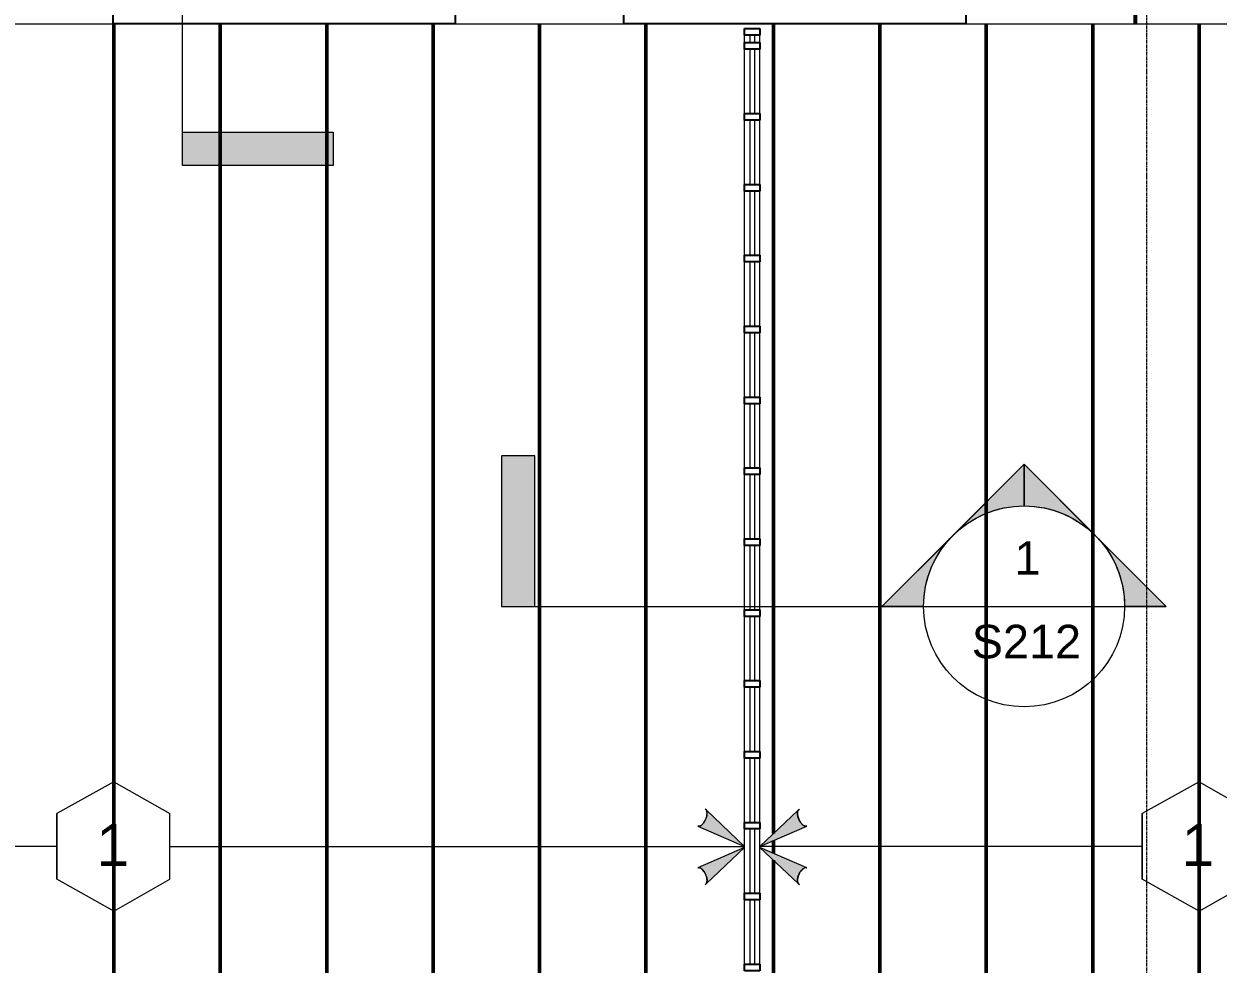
# Model space of a CAD drawing. Header units: inches. Extents: x -4036 to -1914, y 2 to 12338.
# Drawn here: x -3080.6 to -2811.2, y 10602.3 to 10814.5 of the extents above; entities that cross this region are included whole.
import ezdxf

# ---------------------------------------------------------------- set-up
doc = ezdxf.new("R2010")
doc.units = ezdxf.units.IN
doc.header["$MEASUREMENT"] = 0
doc.linetypes.add('Línea de rejilla', pattern=[0.875, 0.5, -0.125, 0.125, -0.125])
for name, color, linetype, lineweight in [('A-ANNO-NOTE', 131, 'Continuous', 9), ('A-DETL-GENF', 92, 'Continuous', 9), ('A-GLAZ-CURT', 52, 'Continuous', 9), ('A-GLAZ-CWMG', 51, 'Continuous', 9), ('G-ANNO-SYMB', 111, 'Continuous', 9), ('I-WALL', 2, 'Continuous', 9), ('S-BEAM', 12, 'Continuous', 9), ('S-BEAM-ANLY', 10, 'Continuous', 50), ('S-GRID', 1, 'Continuous', 9)]:
    doc.layers.add(name, color=color, linetype=linetype, lineweight=lineweight)
doc.styles.add('Arial', font='arial.ttf', dxfattribs={"height": 9.448819})
doc.styles.add('Arial_2', font='arial.ttf', dxfattribs={"height": 7.559055})

# ---------------------------------------------------------------- blocks, each defined once
blk = doc.blocks.new('Rectangular Mullion - 3 1_2_-841388-FRAMING PLAN - 2ND FLOOR')
at = {"layer": 'A-GLAZ-CWMG'}
for p, q in [((-2918.07, 10810.29), (-2918.07, 10811.99)), ((-2914.57, 10810.29), (-2914.57, 10811.99))]:
    blk.add_line(p, q, dxfattribs=at)
blk = doc.blocks.new('Rectangular Mullion - 3 1_2_-735869-FRAMING PLAN - 2ND FLOOR')
at = {"layer": 'A-GLAZ-CWMG', "lineweight": 25}
for p, q in [((0, 1.75), (-1.5, 1.75)), ((-1.5, 1.75), (-1.5, -1.75)), ((0, -1.75), (0, 1.75)), ((-1.5, -1.75), (0, -1.75))]:
    blk.add_line(p, q, dxfattribs=at)
blk = doc.blocks.new('System Panel - PlyWood-764936-FRAMING PLAN - 2ND FLOOR')
at = {"layer": 'A-GLAZ-CURT', "lineweight": 18}
for p, q in [((-7.25, -0.5), (-7.25, 0.5)), ((-7.25, 0.5), (7.25, 0.5)), ((7.25, 0.5), (7.25, -0.5)), ((7.25, -0.5), (-7.25, -0.5))]:
    blk.add_line(p, q, dxfattribs=at)
blk = doc.blocks.new('System Panel - PlyWood-1273554-FRAMING PLAN - 2ND FLOOR')
at = {"layer": 'A-GLAZ-CURT', "lineweight": 18}
for p, q in [((-0.85, -0.5), (-0.85, 0.5)), ((-0.85, 0.5), (0.85, 0.5)), ((0.85, 0.5), (0.85, -0.5)), ((0.85, -0.5), (-0.85, -0.5))]:
    blk.add_line(p, q, dxfattribs=at)
blk = doc.blocks.new('Rectangular Mullion - 3 1_2_-735841-FRAMING PLAN - 2ND FLOOR')
at = {"layer": 'A-GLAZ-CWMG'}
for p, q in [((-3206.07, 10485.26), (-3206.07, 10499.76)), ((-3202.57, 10485.26), (-3202.57, 10499.76))]:
    blk.add_line(p, q, dxfattribs=at)
blk = doc.blocks.new('Rectangular Mullion - 3 1_2_-735844-FRAMING PLAN - 2ND FLOOR')
at = {"layer": 'A-GLAZ-CWMG', "lineweight": 25}
for p, q in [((0.75, 1.75), (-0.75, 1.75)), ((-0.75, 1.75), (-0.75, -1.75)), ((0.75, -1.75), (0.75, 1.75)), ((-0.75, -1.75), (0.75, -1.75))]:
    blk.add_line(p, q, dxfattribs=at)
blk = doc.blocks.new('TRUSS - 22_-V64-FRAMING PLAN - 2ND FLOOR')
at = {"layer": 'S-BEAM'}
for p, q in [((155.0125, 0), (-183.9375, 0)), ((183.6625, 0), (160.5125, 0))]:
    blk.add_line(p, q, dxfattribs=at)
blk = doc.blocks.new('TRUSS - 22_-V63-FRAMING PLAN - 2ND FLOOR')
at = {"layer": 'S-BEAM'}
for p, q in [((164.0125, 0), (-192.9375, 0)), ((192.6625, 0), (169.5125, 0))]:
    blk.add_line(p, q, dxfattribs=at)
blk = doc.blocks.new('TRUSS - 22_-V65-FRAMING PLAN - 2ND FLOOR')
at = {"layer": 'S-BEAM'}
for p, q in [((-24.6, 0), (-192.8, 0)), ((-20.15, 0), (-23.04, 0)), ((164.15, 0), (-18.58, 0)), ((192.8, 0), (169.65, 0))]:
    blk.add_line(p, q, dxfattribs=at)
blk = doc.blocks.new('TRUSS - 22_-V51-FRAMING PLAN - 2ND FLOOR')
at = {"layer": 'S-BEAM'}
for p, q in [((164.15, 0), (-192.8, 0)), ((192.8, 0), (169.65, 0))]:
    blk.add_line(p, q, dxfattribs=at)
blk = doc.blocks.new('TRUSSES - TRUSSES-V115-FRAMING PLAN - 2ND FLOOR')
at = {"layer": 'A-DETL-GENF'}
h = blk.add_hatch(color=256, dxfattribs=at)
h.paths.add_polyline_path([(-90.45, 8.4), (-99.05, 0.23), (-88.69, 4.79), (-88.9, 4.81), (-89.13, 4.9), (-89.36, 5.06), (-89.82, 5.53), (-90.21, 6.17), (-90.48, 6.89), (-90.6, 7.59), (-90.54, 8.17)], flags=0)
h.paths.add_polyline_path([(-99.05, 0), (-90.45, -8.17), (-90.54, -7.95), (-90.59, -7.68), (-90.56, -7.02), (-90.36, -6.3), (-90.03, -5.61), (-89.6, -5.04), (-89.13, -4.68), (-88.9, -4.59), (-88.69, -4.56), (-88.5, -4.6), (-96.3, -1.2)], flags=0)
h = blk.add_hatch(color=256, dxfattribs=at)
h.paths.add_polyline_path([(90.45, 8.4), (90.54, 8.17), (90.59, 7.9), (90.56, 7.25), (90.36, 6.53), (90.03, 5.84), (89.6, 5.27), (89.13, 4.9), (88.9, 4.81), (88.69, 4.79), (88.5, 4.83), (99.05, 0.23), (95.27, 3.82)], flags=0)
h.paths.add_polyline_path([(99.05, 0), (88.69, -4.56), (88.9, -4.59), (89.13, -4.68), (89.36, -4.83), (89.82, -5.31), (90.21, -5.95), (90.48, -6.66), (90.6, -7.36), (90.54, -7.95), (90.45, -8.17), (95.27, -3.59)], flags=0)
for p, q in [((0, 14.61), (-12.61, 7.43)), ((0, 14.61), (12.85, 7.43)), ((-90.45, 8.4), (-99.05, 0.23)), ((-90.45, 8.4), (-90.17, 8.66)), ((90.45, 8.4), (90.17, 8.66)), ((99.05, 0.23), (90.45, 8.4)), ((-12.61, 7.43), (-12.61, -7.43)), ((12.85, -7.43), (12.85, 7.43)), ((12.85, 7.43), (12.85, -7.43)), ((-99.05, 0.23), (-88.5, 4.83)), ((88.5, 4.83), (99.05, 0.23)), ((-99.05, 0), (-90.45, -8.17)), ((-88.5, -4.6), (-99.05, 0)), ((-12.61, 0), (-99.05, 0)), ((12.85, 0), (99.05, 0)), ((99.05, 0), (88.5, -4.6)), ((90.45, -8.17), (99.05, 0)), ((0, -14.56), (-12.61, -7.43)), ((0, -14.56), (12.85, -7.43)), ((-90.45, -8.17), (-90.17, -8.43)), ((90.45, -8.17), (90.17, -8.43))]:
    blk.add_line(p, q, dxfattribs=at)
for centre, major_axis, start_param, end_param in [((-89.34, 6.74), (-0.84, 1.91), 0.527907, 1.031328), ((-89.34, 6.74), (-0.84, 1.91), 0, 0.515859), ((89.34, 6.74), (0.84, 1.91), 5.767326, 6.283185), ((89.34, 6.74), (0.84, 1.91), 5.251857, 5.755279), ((-89.34, 6.74), (-0.84, 1.91), 1.058732, 1.553534), ((-89.34, 6.74), (-0.84, 1.91), 1.586991, 2.08013), ((-89.34, 6.74), (-0.84, 1.91), 2.111632, 2.609761), ((89.34, 6.74), (0.84, 1.91), 3.673425, 4.171554), ((89.34, 6.74), (0.84, 1.91), 4.203055, 4.696194), ((89.34, 6.74), (0.84, 1.91), 4.729651, 5.224453), ((-89.34, 6.74), (-0.84, 1.91), 2.630892, 3.141593), ((89.34, 6.74), (0.84, 1.91), 3.141593, 3.652293), ((-89.34, -6.52), (0.84, 1.91), 1.061463, 1.554602), ((-89.34, -6.52), (0.84, 1.91), 0.531832, 1.029961), ((-89.34, -6.52), (0.84, 1.91), 0, 0.5107), ((89.34, -6.52), (-0.84, 1.91), 5.772485, 6.283185), ((89.34, -6.52), (-0.84, 1.91), 5.253224, 5.751353), ((89.34, -6.52), (-0.84, 1.91), 4.728584, 5.221723), ((-89.34, -6.52), (0.84, 1.91), 2.110265, 2.613686), ((-89.34, -6.52), (0.84, 1.91), 1.588058, 2.082861), ((-89.34, -6.52), (0.84, 1.91), 2.625734, 3.141593), ((89.34, -6.52), (-0.84, 1.91), 3.141593, 3.657452), ((89.34, -6.52), (-0.84, 1.91), 4.200325, 4.695127), ((89.34, -6.52), (-0.84, 1.91), 3.669499, 4.172921)]:
    blk.add_ellipse(centre, major_axis=major_axis, ratio=0.493649, start_param=start_param, end_param=end_param, dxfattribs=at)
for points, knots in [([(-88.5, 4.83), (-88.56, 4.81), (-88.69, 4.78), (-88.9, 4.8), (-89.13, 4.89), (-89.44, 5.1), (-89.83, 5.5), (-90.23, 6.16), (-90.53, 6.96), (-90.63, 7.64), (-90.57, 8.12), (-90.5, 8.31), (-90.45, 8.4)], [0, 0, 0, 0, 0.066667, 0.133333, 0.2, 0.266667, 0.4, 0.533333, 0.666667, 0.833333, 0.916667, 1, 1, 1, 1]), ([(90.45, 8.4), (90.49, 8.33), (90.55, 8.18), (90.61, 7.82), (90.59, 7.26), (90.39, 6.52), (90.06, 5.84), (89.66, 5.3), (89.24, 4.94), (88.91, 4.79), (88.66, 4.78), (88.56, 4.81), (88.5, 4.83)], [0, 0, 0, 0, 0.066667, 0.133333, 0.266667, 0.4, 0.533333, 0.65, 0.766667, 0.883333, 0.941667, 1, 1, 1, 1]), ([(-90.45, -8.17), (-90.49, -8.1), (-90.55, -7.96), (-90.61, -7.59), (-90.59, -7.03), (-90.39, -6.3), (-90.06, -5.62), (-89.66, -5.08), (-89.24, -4.71), (-88.91, -4.57), (-88.66, -4.55), (-88.56, -4.58), (-88.5, -4.6)], [0, 0, 0, 0, 0.066667, 0.133333, 0.266667, 0.4, 0.533333, 0.65, 0.766667, 0.883333, 0.941667, 1, 1, 1, 1]), ([(88.5, -4.6), (88.56, -4.58), (88.69, -4.55), (88.9, -4.57), (89.13, -4.67), (89.44, -4.87), (89.83, -5.28), (90.23, -5.93), (90.53, -6.73), (90.63, -7.41), (90.57, -7.9), (90.5, -8.09), (90.45, -8.17)], [0, 0, 0, 0, 0.066667, 0.133333, 0.2, 0.266667, 0.4, 0.533333, 0.666667, 0.833333, 0.916667, 1, 1, 1, 1])]:
    blk.add_open_spline(points, degree=3, knots=knots, dxfattribs=at)
blk = doc.blocks.new('TRUSSES - TRUSSES-1143614-FRAMING PLAN - 2ND FLOOR')
at = {"layer": 'A-DETL-GENF'}
h = blk.add_hatch(color=256, dxfattribs=at)
h.paths.add_polyline_path([(-133.65, 8.4), (-142.16, 0.26), (-131.89, 4.79), (-132.1, 4.81), (-132.33, 4.9), (-132.56, 5.06), (-133.02, 5.53), (-133.41, 6.17), (-133.68, 6.89), (-133.8, 7.59), (-133.74, 8.17)], flags=0)
h.paths.add_polyline_path([(-142.25, 0), (-133.65, -8.17), (-133.74, -7.95), (-133.79, -7.68), (-133.76, -7.02), (-133.56, -6.3), (-133.23, -5.61), (-132.8, -5.04), (-132.33, -4.68), (-132.1, -4.59), (-131.89, -4.56), (-131.7, -4.6), (-142.16, -0.04)], flags=0)
for p, q in [((0, 14.61), (-12.61, 7.43)), ((0, 14.61), (12.85, 7.43)), ((-133.65, 8.4), (-142.25, 0.23)), ((-133.65, 8.4), (-133.37, 8.66)), ((-12.61, 7.43), (-12.61, -7.43)), ((12.85, -7.43), (12.85, 7.43)), ((12.85, 7.43), (12.85, -7.43)), ((-142.25, 0.23), (-131.7, 4.83)), ((-142.25, 0), (-133.65, -8.17)), ((-131.7, -4.6), (-142.25, 0)), ((-12.61, 0), (-142.25, 0)), ((12.85, 0), (142.25, 0)), ((0, -14.56), (-12.61, -7.43)), ((0, -14.56), (12.85, -7.43)), ((-133.65, -8.17), (-133.37, -8.43))]:
    blk.add_line(p, q, dxfattribs=at)
for centre, major_axis, start_param, end_param in [((-132.54, 6.74), (-0.84, 1.91), 0.527907, 1.031328), ((-132.54, 6.74), (-0.84, 1.91), 0, 0.515859), ((-132.54, 6.74), (-0.84, 1.91), 1.058732, 1.553534), ((-132.54, 6.74), (-0.84, 1.91), 1.586991, 2.08013), ((-132.54, 6.74), (-0.84, 1.91), 2.111632, 2.609761), ((-132.54, 6.74), (-0.84, 1.91), 2.630892, 3.141593), ((-132.54, -6.52), (0.84, 1.91), 1.061463, 1.554602), ((-132.54, -6.52), (0.84, 1.91), 0.531832, 1.029961), ((-132.54, -6.52), (0.84, 1.91), 0, 0.5107), ((-132.54, -6.52), (0.84, 1.91), 2.110265, 2.613686), ((-132.54, -6.52), (0.84, 1.91), 1.588058, 2.082861), ((-132.54, -6.52), (0.84, 1.91), 2.625734, 3.141593)]:
    blk.add_ellipse(centre, major_axis=major_axis, ratio=0.493649, start_param=start_param, end_param=end_param, dxfattribs=at)
for points, knots in [([(-131.7, 4.83), (-131.76, 4.81), (-131.89, 4.78), (-132.1, 4.8), (-132.33, 4.89), (-132.64, 5.1), (-133.03, 5.5), (-133.43, 6.16), (-133.73, 6.96), (-133.83, 7.64), (-133.77, 8.12), (-133.7, 8.31), (-133.65, 8.4)], [0, 0, 0, 0, 0.066667, 0.133333, 0.2, 0.266667, 0.4, 0.533333, 0.666667, 0.833333, 0.916667, 1, 1, 1, 1]), ([(-133.65, -8.17), (-133.69, -8.1), (-133.75, -7.96), (-133.81, -7.59), (-133.79, -7.03), (-133.59, -6.3), (-133.26, -5.62), (-132.86, -5.08), (-132.44, -4.71), (-132.11, -4.57), (-131.86, -4.55), (-131.76, -4.58), (-131.7, -4.6)], [0, 0, 0, 0, 0.066667, 0.133333, 0.266667, 0.4, 0.533333, 0.65, 0.766667, 0.883333, 0.941667, 1, 1, 1, 1])]:
    blk.add_open_spline(points, degree=3, knots=knots, dxfattribs=at)
blk = doc.blocks.new('Vista de diseño - Extremo final de sección - Rellenado-14997-FRAMING PLAN - 2ND FLOOR')
at = {"layer": 'G-ANNO-SYMB'}
blk.add_hatch(color=256, dxfattribs=at).paths.add_polyline_path([(0, 0.3543), (0, 0), (-0.0787, 0), (-0.0787, 0.3543)], flags=0)
for p, q in [((0, 0.3543), (-0.0787, 0.3543)), ((-0.0787, 0.3543), (-0.0787, 0)), ((0, 0), (0, 0.3543)), ((-0.0787, 0), (0, 0))]:
    blk.add_line(p, q, dxfattribs=at)
blk = doc.blocks.new('Vista de diseño - Extremo inicial de sección - Rellenado-1561-FRAMING PLAN - 2ND FLOOR')
at = {"layer": 'G-ANNO-SYMB'}
h = blk.add_hatch(color=256, dxfattribs=at)
edge = h.paths.add_edge_path(flags=0)
edge.add_line((-0.2362, 0.3341), (-0.2362, 0.2362))
edge.add_arc((-0.2362, 0), 0.2362, 90, 135)
edge.add_line((-0.4033, 0.167), (-0.2362, 0.3341))
h = blk.add_hatch(color=256, dxfattribs=at)
edge = h.paths.add_edge_path(flags=0)
edge.add_line((-0.2362, 0.3341), (-0.0692, 0.167))
edge.add_arc((-0.2362, 0), 0.2362, 45, 90)
edge.add_line((-0.2362, 0.2362), (-0.2362, 0.3341))
h = blk.add_hatch(color=256, dxfattribs=at)
edge = h.paths.add_edge_path(flags=0)
edge.add_line((-0.5703, 0), (-0.4033, 0.167))
edge.add_arc((-0.2362, 0), 0.2362, 135, 180)
edge.add_line((-0.4724, 0), (-0.5703, 0))
h = blk.add_hatch(color=256, dxfattribs=at)
edge = h.paths.add_edge_path(flags=0)
edge.add_line((0.0978, 0), (0, 0))
edge.add_arc((-0.2362, 0), 0.2362, 360, 405)
edge.add_line((-0.0692, 0.167), (0.0978, 0))
for p, q in [((-0.2362, 0.3341), (-0.5703, 0)), ((-0.2362, 0.3341), (-0.4033, 0.167)), ((-0.2362, 0.3341), (0.0978, 0)), ((-0.2362, 0.2362), (-0.2362, 0.3341)), ((-0.2362, 0.3341), (-0.2362, 0.2362)), ((-0.0692, 0.167), (-0.2362, 0.3341)), ((-0.4033, 0.167), (-0.5703, 0)), ((0.0978, 0), (-0.0692, 0.167)), ((-0.5703, 0), (-0.4724, 0)), ((0, 0), (0.0978, 0)), ((-0.4724, 0), (-0.5703, 0)), ((0, 0), (0.0978, 0))]:
    blk.add_line(p, q, dxfattribs=at)
for start, end in [(360, 180), (90, 135), (45, 90), (135, 180), (360, 45), (180, 360)]:
    blk.add_arc((-0.2362, 0), 0.2362, start, end, dxfattribs=at)

msp = doc.modelspace()

# ---------------------------------------------------------------- linework, layer by layer
at = {"layer": 'G-ANNO-SYMB'}
for p, q in [((-3044.85, 10790.11), (-3044.85, 10874.98)), ((-2965.35, 10683.04), (-2877.66, 10683.04)), ((-2877.66, 10683.04), (-2832.3, 10683.04))]:
    msp.add_line(p, q, dxfattribs=at)
at = {"layer": 'I-WALL', "lineweight": 25}
for p, q in [((-3060.51, 10814.49), (-3060.51, 10819.99)), ((-2983.34, 10819.99), (-2983.34, 10814.49)), ((-2945.31, 10814.49), (-2945.31, 10819.99)), ((-2868.14, 10819.99), (-2868.14, 10814.49)), ((-2830.11, 10814.49), (-2830.11, 10819.99)), ((-2829.74, 10819.99), (-2829.74, 10814.49)), ((-2983.34, 10814.49), (-3060.51, 10814.49)), ((-2868.14, 10814.49), (-2945.31, 10814.49)), ((-2829.74, 10814.49), (-2830.11, 10814.49))]:
    msp.add_line(p, q, dxfattribs=at)
at = {"layer": 'I-WALL'}
for p, q in [((-3098.54, 10814.49), (-3060.51, 10814.49)), ((-2983.34, 10814.49), (-2945.31, 10814.49)), ((-2868.14, 10814.49), (-2830.11, 10814.49)), ((-2829.74, 10814.49), (-2791.71, 10814.49))]:
    msp.add_line(p, q, dxfattribs=at)
at = {"layer": 'S-BEAM-ANLY', "color": 7}
for p, q in [((-3060.32, 10813.41), (-3060.32, 10814.49)), ((-3036.32, 10813.41), (-3036.32, 10814.49)), ((-3012.32, 10813.41), (-3012.32, 10814.49)), ((-2988.32, 10813.41), (-2988.32, 10814.49)), ((-2964.32, 10813.41), (-2964.32, 10814.49)), ((-2940.32, 10813.41), (-2940.32, 10814.49)), ((-2911.52, 10813.14), (-2911.52, 10814.49)), ((-2887.52, 10813.14), (-2887.52, 10814.49)), ((-2863.52, 10813.14), (-2863.52, 10814.49)), ((-2839.52, 10813.14), (-2839.52, 10814.49)), ((-2815.52, 10813.14), (-2815.52, 10814.49)), ((-3060.32, 10505.54), (-3060.32, 10813.41)), ((-3036.32, 10505.54), (-3036.32, 10813.41)), ((-3012.32, 10487.54), (-3012.32, 10813.41)), ((-2988.32, 10487.54), (-2988.32, 10813.41)), ((-2964.32, 10487.54), (-2964.32, 10813.41)), ((-2940.32, 10487.54), (-2940.32, 10813.41)), ((-2911.52, 10631.76), (-2911.52, 10813.14)), ((-2887.52, 10487.54), (-2887.52, 10813.14)), ((-2863.52, 10487.54), (-2863.52, 10813.14)), ((-2839.52, 10487.54), (-2839.52, 10813.14)), ((-2815.52, 10487.54), (-2815.52, 10813.14)), ((-2911.52, 10627.3), (-2911.52, 10630.19)), ((-2911.52, 10487.54), (-2911.52, 10625.74))]:
    msp.add_line(p, q, dxfattribs=at)
at = {"layer": 'S-GRID', "linetype": 'Línea de rejilla'}
msp.add_line((-2827.32, 9786.33), (-2827.32, 12288.56), dxfattribs=at)

# ---------------------------------------------------------------- block references
at = {"layer": 'A-DETL-GENF', "rotation": 180}
for name, p in [('TRUSSES - TRUSSES-1143614-FRAMING PLAN - 2ND FLOOR', (-3060.32, 10628.86)), ('TRUSSES - TRUSSES-V115-FRAMING PLAN - 2ND FLOOR', (-2815.52, 10628.86))]:
    msp.add_blockref(name, p, dxfattribs=at)
at = {"layer": 'A-GLAZ-CURT', "rotation": 90}
for name, p in [('System Panel - PlyWood-1273554-FRAMING PLAN - 2ND FLOOR', (-2916.32, 10811.14)), ('System Panel - PlyWood-764936-FRAMING PLAN - 2ND FLOOR', (-2916.32, 10801.54)), ('System Panel - PlyWood-764936-FRAMING PLAN - 2ND FLOOR', (-2916.32, 10785.54)), ('System Panel - PlyWood-764936-FRAMING PLAN - 2ND FLOOR', (-2916.32, 10769.54)), ('System Panel - PlyWood-764936-FRAMING PLAN - 2ND FLOOR', (-2916.32, 10753.54)), ('System Panel - PlyWood-764936-FRAMING PLAN - 2ND FLOOR', (-2916.32, 10737.54)), ('System Panel - PlyWood-764936-FRAMING PLAN - 2ND FLOOR', (-2916.32, 10721.54)), ('System Panel - PlyWood-764936-FRAMING PLAN - 2ND FLOOR', (-2916.32, 10705.54)), ('System Panel - PlyWood-764936-FRAMING PLAN - 2ND FLOOR', (-2916.32, 10689.54)), ('System Panel - PlyWood-764936-FRAMING PLAN - 2ND FLOOR', (-2916.32, 10673.54)), ('System Panel - PlyWood-764936-FRAMING PLAN - 2ND FLOOR', (-2916.32, 10657.54)), ('System Panel - PlyWood-764936-FRAMING PLAN - 2ND FLOOR', (-2916.32, 10641.54)), ('System Panel - PlyWood-764936-FRAMING PLAN - 2ND FLOOR', (-2916.32, 10625.54)), ('System Panel - PlyWood-764936-FRAMING PLAN - 2ND FLOOR', (-2916.32, 10609.54))]:
    msp.add_blockref(name, p, dxfattribs=at)
at = {"layer": 'A-GLAZ-CWMG', "extrusion": (0, 0, -1), "rotation": 90}
for name, p in [('Rectangular Mullion - 3 1_2_-735869-FRAMING PLAN - 2ND FLOOR', (2916.32, 10813.49)), ('Rectangular Mullion - 3 1_2_-735844-FRAMING PLAN - 2ND FLOOR', (2916.32, 10809.54)), ('Rectangular Mullion - 3 1_2_-735844-FRAMING PLAN - 2ND FLOOR', (2916.32, 10793.54)), ('Rectangular Mullion - 3 1_2_-735844-FRAMING PLAN - 2ND FLOOR', (2916.32, 10777.54)), ('Rectangular Mullion - 3 1_2_-735844-FRAMING PLAN - 2ND FLOOR', (2916.32, 10761.54)), ('Rectangular Mullion - 3 1_2_-735844-FRAMING PLAN - 2ND FLOOR', (2916.32, 10745.54)), ('Rectangular Mullion - 3 1_2_-735844-FRAMING PLAN - 2ND FLOOR', (2916.32, 10729.54)), ('Rectangular Mullion - 3 1_2_-735844-FRAMING PLAN - 2ND FLOOR', (2916.32, 10713.54)), ('Rectangular Mullion - 3 1_2_-735844-FRAMING PLAN - 2ND FLOOR', (2916.32, 10697.54)), ('Rectangular Mullion - 3 1_2_-735844-FRAMING PLAN - 2ND FLOOR', (2916.32, 10681.54)), ('Rectangular Mullion - 3 1_2_-735844-FRAMING PLAN - 2ND FLOOR', (2916.32, 10665.54)), ('Rectangular Mullion - 3 1_2_-735844-FRAMING PLAN - 2ND FLOOR', (2916.32, 10649.54)), ('Rectangular Mullion - 3 1_2_-735844-FRAMING PLAN - 2ND FLOOR', (2916.32, 10633.54)), ('Rectangular Mullion - 3 1_2_-735844-FRAMING PLAN - 2ND FLOOR', (2916.32, 10617.54)), ('Rectangular Mullion - 3 1_2_-735844-FRAMING PLAN - 2ND FLOOR', (2916.32, 10601.54))]:
    msp.add_blockref(name, p, dxfattribs=at)
at = {"layer": 'A-GLAZ-CWMG'}
for name, p in [('Rectangular Mullion - 3 1_2_-841388-FRAMING PLAN - 2ND FLOOR', (0, 0)), ('Rectangular Mullion - 3 1_2_-735841-FRAMING PLAN - 2ND FLOOR', (288, 309.03)), ('Rectangular Mullion - 3 1_2_-735841-FRAMING PLAN - 2ND FLOOR', (288, 293.03)), ('Rectangular Mullion - 3 1_2_-735841-FRAMING PLAN - 2ND FLOOR', (288, 277.03)), ('Rectangular Mullion - 3 1_2_-735841-FRAMING PLAN - 2ND FLOOR', (288, 261.03)), ('Rectangular Mullion - 3 1_2_-735841-FRAMING PLAN - 2ND FLOOR', (288, 245.03)), ('Rectangular Mullion - 3 1_2_-735841-FRAMING PLAN - 2ND FLOOR', (288, 229.03)), ('Rectangular Mullion - 3 1_2_-735841-FRAMING PLAN - 2ND FLOOR', (288, 213.03)), ('Rectangular Mullion - 3 1_2_-735841-FRAMING PLAN - 2ND FLOOR', (288, 197.03)), ('Rectangular Mullion - 3 1_2_-735841-FRAMING PLAN - 2ND FLOOR', (288, 181.03)), ('Rectangular Mullion - 3 1_2_-735841-FRAMING PLAN - 2ND FLOOR', (288, 165.03)), ('Rectangular Mullion - 3 1_2_-735841-FRAMING PLAN - 2ND FLOOR', (288, 149.03)), ('Rectangular Mullion - 3 1_2_-735841-FRAMING PLAN - 2ND FLOOR', (288, 133.03)), ('Rectangular Mullion - 3 1_2_-735841-FRAMING PLAN - 2ND FLOOR', (288, 117.03))]:
    msp.add_blockref(name, p, dxfattribs=at)
at = {"layer": 'G-ANNO-SYMB', "extrusion": (0, 0, -1), "xscale": 95.99999999999994, "yscale": 95.99999999999994, "zscale": 95.99999999999994, "rotation": 90.00000000000001}
msp.add_blockref('Vista de diseño - Extremo final de sección - Rellenado-14997-FRAMING PLAN - 2ND FLOOR', (3044.85, 10790.11), dxfattribs=at)
at = {"layer": 'G-ANNO-SYMB', "xscale": 95.99999999999994, "yscale": 95.99999999999994, "zscale": 95.99999999999994}
msp.add_blockref('Vista de diseño - Extremo final de sección - Rellenado-14997-FRAMING PLAN - 2ND FLOOR', (-2965.35, 10683.04), dxfattribs=at)
at = {"layer": 'G-ANNO-SYMB', "extrusion": (0, 0, -1), "xscale": 95.99999999999994, "yscale": 95.99999999999994, "zscale": 95.99999999999994}
msp.add_blockref('Vista de diseño - Extremo inicial de sección - Rellenado-1561-FRAMING PLAN - 2ND FLOOR', (2877.66, 10683.04), dxfattribs=at)
at = {"layer": 'S-BEAM'}
for name, p, rotation in [('TRUSS - 22_-V64-FRAMING PLAN - 2ND FLOOR', (-3060.32, 10659.48), 90.00000000000038), ('TRUSS - 22_-V64-FRAMING PLAN - 2ND FLOOR', (-3036.32, 10659.48), 90.00000000000038), ('TRUSS - 22_-V63-FRAMING PLAN - 2ND FLOOR', (-3012.32, 10650.48), 90.00000000000037), ('TRUSS - 22_-V63-FRAMING PLAN - 2ND FLOOR', (-2988.32, 10650.48), 90.00000000000037), ('TRUSS - 22_-V63-FRAMING PLAN - 2ND FLOOR', (-2964.32, 10650.48), 90.00000000000037), ('TRUSS - 22_-V63-FRAMING PLAN - 2ND FLOOR', (-2940.32, 10650.48), 90.00000000000037), ('TRUSS - 22_-V65-FRAMING PLAN - 2ND FLOOR', (-2911.52, 10650.34), 90.0000000000004), ('TRUSS - 22_-V51-FRAMING PLAN - 2ND FLOOR', (-2887.52, 10650.34), 90.0000000000004), ('TRUSS - 22_-V51-FRAMING PLAN - 2ND FLOOR', (-2863.52, 10650.34), 90.0000000000004), ('TRUSS - 22_-V51-FRAMING PLAN - 2ND FLOOR', (-2839.52, 10650.34), 90.0000000000004), ('TRUSS - 22_-V51-FRAMING PLAN - 2ND FLOOR', (-2815.52, 10650.34), 90.0000000000004)]:
    msp.add_blockref(name, p, dxfattribs=dict(at, rotation=rotation))

# ---------------------------------------------------------------- texts
at = {"layer": 'A-ANNO-NOTE', "char_height": 9.45, "width": 8.787, "attachment_point": 1, "style": 'Arial'}
for insert in [(-3064.24, 10633.91), (-2819.44, 10633.91)]:
    msp.add_mtext('1', dxfattribs=dict(at, insert=insert))
at = {"layer": 'G-ANNO-SYMB', "attachment_point": 1, "style": 'Arial_2'}
for s, insert, char_height, width in [('1', (-2857.16, 10697.73), 7.56, 7.272), ('S212', (-2866.8, 10678.88), 7.559, 30.603)]:
    msp.add_mtext(s, dxfattribs=dict(at, insert=insert, char_height=char_height, width=width))

doc.saveas('drawing.dxf')
